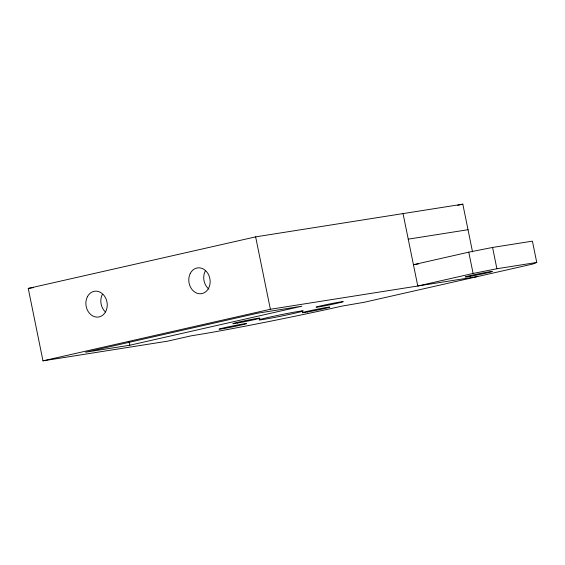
<?xml version="1.0" encoding="UTF-8"?>
<svg xmlns="http://www.w3.org/2000/svg" width="565" height="565" viewBox="0 0 565 565"><rect width="100%" height="100%" fill="white"/><g stroke="black" fill="none" stroke-linecap="round" stroke-linejoin="round"><path stroke-width="0.85" d="M418.644 263.883L413.446 264.71L468.766 252.16L492.567 247.449L532.414 241.156L536.75 262.457L532.88 264.017L364.376 302.24L342.093 306.089A114.059 3.581 -11.5 0 1 206.43 333.315L190.991 335.864L167.523 341.182L42.982 360.844L28.25 288.433L255.641 236.862L462.827 204.156L472.531 251.863M457.678 205.328L462.827 204.156M42.982 360.844L270.374 309.267L477.559 276.568M129.795 345.229L301.858 306.209L257.654 313.187L85.59 352.207L129.795 345.229L129.088 341.783M536.75 262.457L496.896 268.742L473.103 273.453L417.775 286.003L403.043 213.591M28.25 288.433L33.476 287.606M408.248 239.15L468.025 229.715M492.567 247.449L496.896 268.742M468.766 252.16L473.103 273.453M255.641 236.862L270.374 309.267M105.422 311.972A13.044 10.629 81 0 1 102.329 294.4M208.909 289.132A13.044 10.629 81 0 1 205.236 271.059M301.816 310.948L298.998 311.35A22.614 0.713 -11.5 0 0 270.423 316.958A22.614 0.713 -11.5 0 0 260.62 319.854L263.438 319.444A22.614 0.713 -11.5 0 0 292.006 313.836A22.614 0.713 -11.5 0 0 301.816 310.948M237.696 323.003A13.956 0.438 -11.5 0 0 259.844 318.229A13.956 0.438 -11.5 0 0 241.495 321.471A13.956 0.438 -11.5 0 0 237.696 323.003M470.165 276.327A13.913 0.438 -11.5 0 0 492.249 271.56A13.913 0.438 -11.5 0 0 473.95 274.795A13.913 0.438 -11.5 0 0 470.165 276.327M224.157 328.484A13.956 0.438 -11.5 0 0 246.305 323.71A13.956 0.438 -11.5 0 0 227.956 326.944A13.956 0.438 -11.5 0 0 224.157 328.484M320.977 306.52A13.956 0.438 -11.5 0 0 343.125 301.745A13.956 0.438 -11.5 0 0 324.776 304.987A13.956 0.438 -11.5 0 0 320.977 306.52M307.438 312A13.956 0.438 -11.5 0 0 329.586 307.226A13.956 0.438 -11.5 0 0 311.237 310.46A13.956 0.438 -11.5 0 0 307.438 312M87.384 296.759A13.044 10.629 81 0 0 96.382 317.085A13.044 10.629 81 0 0 105.902 298.553A13.044 10.629 81 0 0 87.384 296.759M190.292 273.418A13.044 10.629 81 0 0 199.29 293.744A13.044 10.629 81 0 0 208.81 275.212A13.044 10.629 81 0 0 190.292 273.418"/></g></svg>
